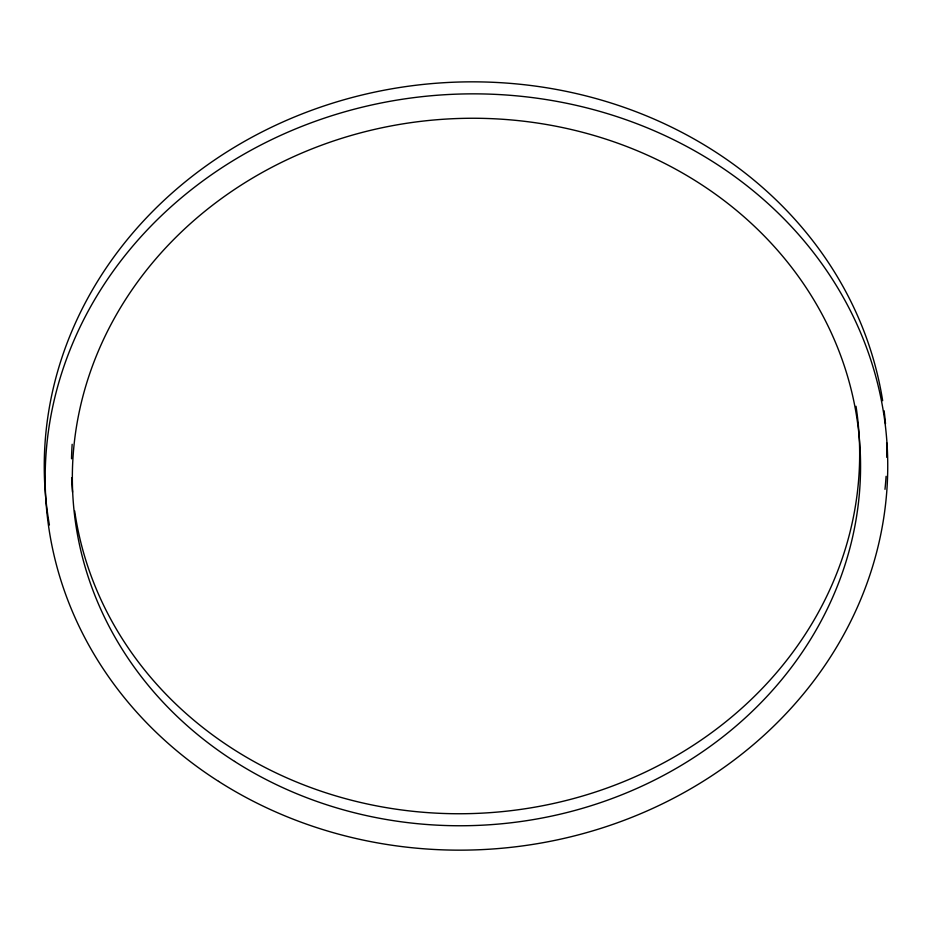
<?xml version="1.0" encoding="UTF-8"?>
<svg xmlns="http://www.w3.org/2000/svg" width="932" height="932" viewBox="0 0 932 932"><rect width="100%" height="100%" fill="white"/><g stroke="black" fill="none" stroke-linecap="round" stroke-linejoin="round"><path stroke-width="1.4" d="M886.658 442.735A421.52 377.891 -4.3 0 1 886.821 457.367M886.087 476.322A421.52 377.891 -4.3 0 1 884.981 489.335M49.396 524.972A421.52 377.891 -4.3 0 1 403.137 86.979A421.52 377.891 -4.3 0 1 882.651 400.702M884.095 410.744A421.52 377.891 -4.3 0 1 885.505 423.769M856.019 406.282A394.329 353.508 -4.3 0 1 517.411 809.861A394.329 353.508 -4.3 0 1 74.653 510.853M72.545 492.178A394.329 353.508 -4.3 0 1 71.659 477.673M71.519 458.777A394.329 353.508 -4.3 0 1 72.16 444.296M218.566 781.366A421.52 377.891 -4.3 0 0 885.4 505.657A421.52 377.891 -4.3 0 0 295.386 128.989A421.52 377.891 -4.3 0 0 218.566 781.366M234.561 761.409A394.329 353.508 -4.3 0 0 858.372 503.49A394.329 353.508 -4.3 0 0 306.43 151.124A394.329 353.508 -4.3 0 0 234.561 761.409"/></g></svg>
